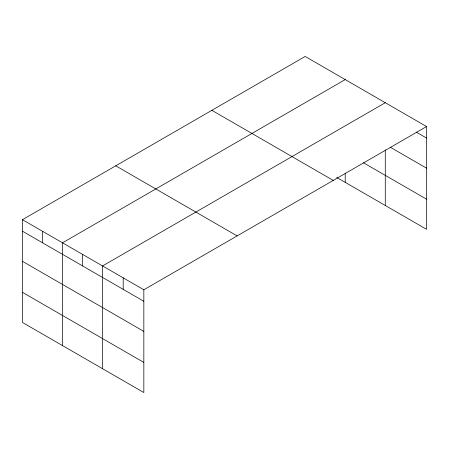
<?xml version="1.0" encoding="UTF-8"?>
<svg xmlns="http://www.w3.org/2000/svg" width="449" height="449" viewBox="0 0 449 449"><rect width="100%" height="100%" fill="white"/><g stroke="black" fill="none" stroke-linecap="round" stroke-linejoin="round"><path stroke-width="0.67" d="M426.55 126.545L305.163 56.462L22.45 219.684L22.45 322.455L143.837 392.538L143.837 289.768L426.55 126.545L426.55 229.316L336.722 177.45M345.219 79.591L62.506 242.814L62.506 345.578M385.276 102.72L102.563 265.943L102.563 368.708M416.234 132.101L426.55 138.056M390.136 147.149L426.55 168.173M363.426 162.757L426.55 199.199M211.866 110.325L333.253 180.408M115.747 165.821L237.134 235.905M22.45 219.684L143.837 289.768M22.45 231.201L143.837 301.279M22.45 261.312L143.837 331.396M22.45 292.338L143.837 362.422M385.276 149.859L385.276 205.485M345.219 173.252L345.219 182.356M123.2 277.852L123.2 289.369M82.537 254.375L82.537 265.892M42.481 231.252L42.481 242.763"/></g></svg>
